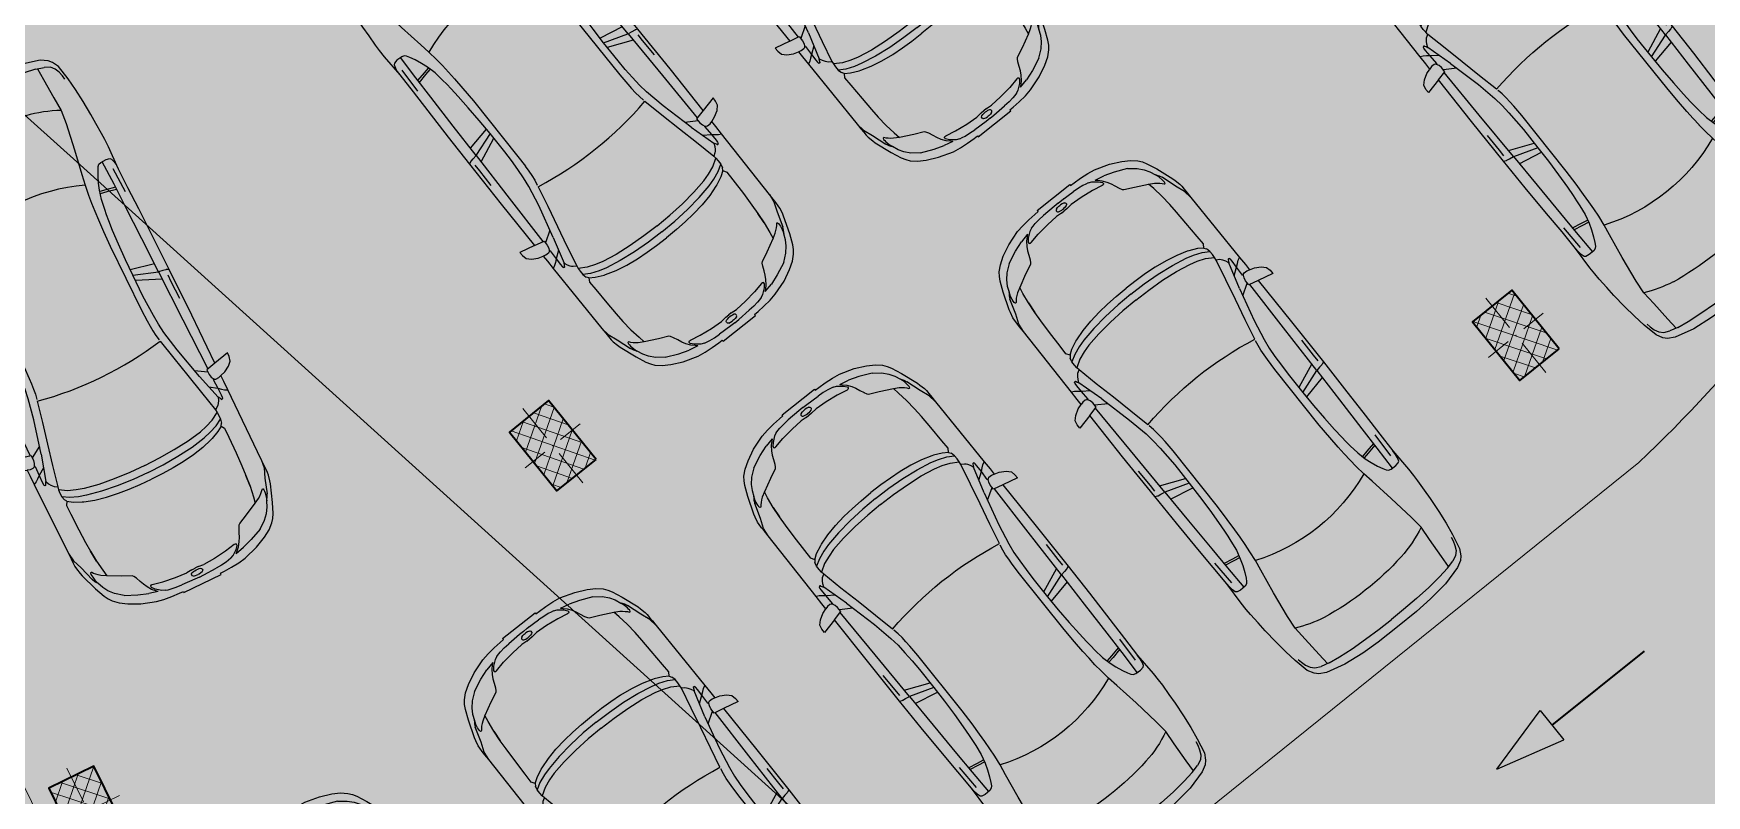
# Model space of a CAD drawing. Header units: metres. Extents: x 7511783 to 7512372, y 4692307 to 4692611.
# Drawn here: x 7511922.9 to 7511936.2, y 4692355.22 to 4692361.28 of the extents above; entities that cross this region are included whole.
import ezdxf

# ---------------------------------------------------------------- set-up
doc = ezdxf.new("R2010")
doc.units = ezdxf.units.M
for name, color, linetype, lineweight in [('2D Drafting - General_Pen_No__102', 254, 'Continuous', 0), ('A - Shtyllat', 7, 'Continuous', 0), ('A - Shtyllat_Pen_No__1', 7, 'Continuous', 0), ('A - Shtyllat_Pen_No__7', 7, 'Continuous', 0), ('A -Polyline', 7, 'Continuous', 0), ('A -Polyline_Pen_No__178', 43, 'Continuous', 0), ('A -Polyline_Pen_No__48', 14, 'Continuous', 0), ('A -Polyline_Pen_No__8', 14, 'Continuous', 0), ('bodrum 1 garazhat projekt', 7, 'Continuous', 0), ('garazhat-netw-amiri - b1', 20, 'Continuous', 0), ('Interior - Furniture _Pen_No__42', 8, 'Continuous', 0), ('Parc-Kojshi', 251, 'Continuous', 0), ('vijat rregullim', 1, 'Continuous', 0)]:
    doc.layers.add(name, color=color, linetype=linetype, lineweight=lineweight)
pattern_1 = [(44.99999999999998, (0, 0), (-68.94290863686237, 68.94290863686243), []), (135.0000000000001, (0, 0), (68.94290863686219, 68.94290863686261), [])]

# ---------------------------------------------------------------- blocks, each defined once
blk = doc.blocks.new('Column_118', base_point=(38300, -41741.28540806283))
at = {"layer": 'A - Shtyllat', "linetype": 'Continuous', "lineweight": 0}
h = blk.add_hatch(dxfattribs=at)
h.set_pattern_fill('CONCRETE_BLOCK', color=18, style=0, pattern_type=2)
h.set_pattern_definition(pattern_1)
h.paths.add_polyline_path([(38499.9958454213, -42041.28817774041), (38500.00415454033, -41441.28817779795), (38100.00415457868, -41441.28263838526), (38099.99584545965, -42041.28263832772)])
at = {"layer": 'A - Shtyllat_Pen_No__1', "color": 7, "linetype": 'Continuous', "lineweight": 13}
for p, q in [((38300.00110788253, -41661.28540807051), (38300.00526244204, -41361.28540809927)), ((38220.00000000766, -41741.28430018029), (38020.00000002684, -41741.28153047395)), ((38379.99999999233, -41741.28651594537), (38579.99999997314, -41741.28928565171)), ((38299.99889211745, -41821.28540805517), (38299.99473755794, -42121.28540802639))]:
    blk.add_line(p, q, dxfattribs=at)
blk.add_point((38300, -41741.28540806283), dxfattribs=at)
at = {"layer": 'A - Shtyllat_Pen_No__7', "color": 7, "linetype": 'Continuous', "lineweight": 35, "flags": 128}
blk.add_lwpolyline([(38499.9958454213, -42041.28817774041), (38500.00415454033, -41441.28817779795), (38100.00415457868, -41441.28263838526), (38099.99584545965, -42041.28263832772)], close=True, dxfattribs=at)
blk = doc.blocks.new('Column_128', base_point=(50160.56155493762, -43326.70786527944))
at = {"layer": 'A - Shtyllat', "linetype": 'Continuous', "lineweight": 0}
h = blk.add_hatch(dxfattribs=at)
h.set_pattern_fill('CONCRETE_BLOCK', color=18, style=0, pattern_type=2)
h.set_pattern_definition(pattern_1)
h.paths.add_polyline_path([(50422.14041776447, -43574.85398860641), (50289.01225999836, -42989.80963677504), (49898.98269211077, -43078.56174195245), (50032.11084987689, -43663.60609378383)])
at = {"layer": 'A - Shtyllat_Pen_No__1', "color": 7, "linetype": 'Continuous', "lineweight": 13}
for p, q in [((50142.81113390214, -43248.70195170191), (50076.24705501908, -42956.17977578623)), ((50082.5556413601, -43344.45828631491), (49887.5408574163, -43388.83433890363)), ((50238.56746851515, -43308.95744424395), (50433.58225245893, -43264.58139165525)), ((50178.31197597311, -43404.71377885696), (50244.87605485616, -43697.23595477264))]:
    blk.add_line(p, q, dxfattribs=at)
blk.add_point((50160.56155493762, -43326.70786527944), dxfattribs=at)
at = {"layer": 'A - Shtyllat_Pen_No__7', "color": 7, "linetype": 'Continuous', "lineweight": 35, "flags": 128}
blk.add_lwpolyline([(50422.14041776447, -43574.85398860641), (50289.01225999836, -42989.80963677504), (49898.98269211077, -43078.56174195245), (50032.11084987689, -43663.60609378383)], close=True, dxfattribs=at)
blk = doc.blocks.new('Column_135', base_point=(42895.68088827528, -40754.52711394675))
at = {"layer": 'A - Shtyllat', "linetype": 'Continuous', "lineweight": 0}
h = blk.add_hatch(dxfattribs=at)
h.set_pattern_fill('CONCRETE_BLOCK', color=18, style=0, pattern_type=2)
h.set_pattern_definition(pattern_1)
h.paths.add_polyline_path([(43157.25975110213, -41002.67323727372), (43024.13159333601, -40417.62888544234), (42634.10202544842, -40506.38099061976), (42767.23018321455, -41091.42534245114)])
at = {"layer": 'A - Shtyllat_Pen_No__1', "color": 7, "linetype": 'Continuous', "lineweight": 13}
for p, q in [((42877.93046723979, -40676.52120036922), (42811.36638835673, -40383.99902445354)), ((42973.6868018528, -40736.77669291126), (43168.70158579659, -40692.40064032254)), ((42817.67497469775, -40772.27753498222), (42622.66019075396, -40816.65358757093)), ((42913.43130931076, -40832.53302752426), (42979.99538819381, -41125.05520343995))]:
    blk.add_line(p, q, dxfattribs=at)
blk.add_point((42895.68088827528, -40754.52711394675), dxfattribs=at)
at = {"layer": 'A - Shtyllat_Pen_No__7', "color": 7, "linetype": 'Continuous', "lineweight": 35, "flags": 128}
blk.add_lwpolyline([(43157.25975110213, -41002.67323727372), (43024.13159333601, -40417.62888544234), (42634.10202544842, -40506.38099061976), (42767.23018321455, -41091.42534245114)], close=True, dxfattribs=at)
blk = doc.blocks.new('Car 05 22')
at = {"layer": 'Interior - Furniture _Pen_No__42', "color": 8, "linetype": 'Continuous', "lineweight": 25}
for p, q in [((1961.117547741, 983.221158223), (1928.938242309, 983.221158223)), ((1928.938242309, 983.221158223), (1957.843908175, 858.0544967500001)), ((1996.903176747, 974.9060932165999), (1961.117547741, 983.221158223)), ((2026.89661068, 945.007687052), (1996.903176747, 974.9060932165999)), ((2054.5732194, 897.577022836), (2026.89661068, 945.007687052)), ((-585.227090103, 801.027979058), (-706.3378894982, 775.7872218095)), ((-483.1389679684001, 817.2581826864), (-585.227090103, 801.027979058)), ((-372.3345973750002, 830.229933465), (-483.1389679684001, 817.2581826864)), ((-251.752794228, 841.043733947), (-372.3345973750002, 830.229933465)), ((-168.2198443133, 844.6061713611999), (-251.752794228, 841.043733947)), ((-78.35772569479998, 850.6357850930001), (-168.2198443133, 844.6061713611999)), ((-24.036324899, 852.2918850640001), (-78.35772569479998, 850.6357850930001)), ((40.3182760438, 852.3336850629998), (-24.036324899, 852.2918850640001)), ((230.8030912739, 845.5192631063), (40.3182760438, 852.3336850629998)), ((124.560977278, 791.3967861309999), (129.0398444, 820.4687779309999)), ((129.0398444, 820.4687779309999), (138.886242882, 832.3883788069998)), ((138.886242882, 832.3883788069998), (165.168377873, 840.275885275)), ((165.168377873, 840.275885275), (194.733578306, 844.324685204)), ((194.733578306, 844.324685204), (230.803091274, 845.519263106)), ((210.873013229, 809.2317387879999), (418.0703055720001, 816.1926024380003)), ((400.0158099590001, 847.596806379), (230.8030912739, 845.5192631063)), ((590.7241636140001, 851.6786068920001), (400.0158099590001, 847.596806379)), ((856.5325990199999, 856.169707455), (590.7241636140001, 851.6786068920001)), ((1129.8609284, 858.5331077519999), (856.5325990199999, 856.169707455)), ((1115.14443198, 808.948201529), (1108.59023357, 773.98329714)), ((1119.51383092, 833.2672045809999), (1115.14443198, 808.948201529)), ((1120.16623076, 836.3248049650001), (1119.51383092, 833.2672045809999)), ((1120.69723063, 838.160005195), (1120.16623076, 836.3248049650001)), ((1129.8609284, 858.5331077519999), (1120.69723063, 838.160005195)), ((1536.1071561, 860.3802508980001), (1129.8609284, 858.5331077519999)), ((1162.63563846, 830.4777734580001), (1220.13025657, 829.0713745190002)), ((1220.13025657, 829.0713745190002), (1369.65750367, 831.489072695)), ((1957.843908175, 858.0544967500001), (1536.1071561, 860.3802508980001)), ((1957.84390817, 858.0544967500001), (1977.22141076, 777.427813481)), ((2067.91700908, 857.6794056350001), (2054.5732194, 897.577022836)), ((2063.35562216, 792.2740022800001), (2070.42572439, 799.8521965630001)), ((2119.91703998, 857.4374531180001), (2067.91700908, 857.6794056350001)), ((2075.28112592, 835.6608695470001), (2067.91700908, 857.6794056350001)), ((2070.42572439, 799.8521965630001), (2075.2191259, 809.3983893609999)), ((2075.2191259, 809.3983893609999), (2075.28112592, 835.6608695470001)), ((2193.165590015, 856.4504063259001), (2119.91703998, 857.4374531180001)), ((2148.02030692, 790.4828861469999), (2166.81146925, 813.814537484)), ((2166.81146925, 813.814537484), (2182.27381684, 834.081841238)), ((2182.27381684, 834.081841238), (2193.16559002, 856.4504063260001)), ((2808.01466132, 852.5547640039999), (2193.165590015, 856.4504063259001)), ((2855.711363900001, 852.6327640009998), (2808.01466132, 852.5547640039999)), ((2808.01466132, 852.5547640039999), (2876.86636504, 843.317264394)), ((2891.44016583, 852.5287640049999), (2855.711363900001, 852.6327640009998)), ((2876.86636504, 843.317264394), (2954.16376923, 813.731165643)), ((2922.51356751, 852.034364026), (2891.44016583, 852.5287640049999)), ((2904.11849592, 832.8863289209997), (2905.06820589, 832.8379901159999)), ((2945.17226874, 849.4061641369999), (2922.51356751, 852.034364026)), ((2989.61447115, 839.6482645490003), (2945.17226874, 849.4061641369999)), ((2954.16376923, 813.731165643), (3075.78877375, 774.6896785450001)), ((3013.55027244, 833.064864827), (2989.61447115, 839.6482645490003)), ((3154.26138006, 782.5577669589998), (3013.55027244, 833.064864827)), ((-815.0478655078, 667.7598955197002), (-855.0523550635, 511.0116477078998)), ((-784.8200333720001, 721.8124613509999), (-815.0478655078, 667.7598955197002)), ((-757.6903274910002, 747.022066986), (-784.8200333720001, 721.8124613509999)), ((-768.2719792499998, 602.2788720830002), (-750.577082573, 669.7773949330001)), ((-706.3378894982, 775.7872218095), (-757.6903274910002, 747.022066986)), ((-729.425104913, 716.3992494200002), (-750.577082573, 669.7773949330001)), ((-701.0941271610001, 743.2591195180001), (-729.425104913, 716.3992494200002)), ((-664.8727541800001, 760.961322365), (-701.0941271610001, 743.2591195180001)), ((-626.571782751, 772.4860242179999), (-664.8727541800001, 760.961322365)), ((-594.8871138119998, 778.4895580349998), (-626.571782751, 772.4860242179999)), ((125.693926866, 743.8968737240001), (124.560977278, 791.3967861309999)), ((327.3887276080001, 761.920895626), (125.394377448, 756.455747737)), ((132.429139117, 722.8048827370001), (125.693926866, 743.8968737240001)), ((146.670770152, 710.6062742990001), (132.429139117, 722.8048827370001)), ((171.252864179, 696.6287725440001), (146.670770152, 710.6062742990001)), ((212.566754139, 676.5412700230002), (171.252864179, 696.6287725440001)), ((266.3151410770001, 654.566867265), (212.566754139, 676.5412700230002)), ((521.9507803269998, 764.6728959719999), (327.3887276080001, 761.920895626)), ((339.1227247570001, 683.1192857359999), (329.5580559370001, 633.8673348859999)), ((355.2943663540001, 762.315609428), (339.1227247570001, 683.1192857359999)), ((357.2289958010001, 683.375391506), (346.76505809, 629.492778784)), ((373.4006373970002, 762.5717151969999), (357.2289958010001, 683.375391506)), ((813.627009446, 769.327996556), (521.9507803269998, 764.6728959719999)), ((1108.59023357, 773.98329714), (813.627009446, 769.327996556)), ((1036.25651944, 772.8416796290002), (996.5002997029998, 578.7916468290002)), ((1041.96657906, 578.0240872360001), (1107.56627095, 773.967136299)), ((1173.32542975, 774.895061201), (1090.33970038, 577.89253068)), ((1108.59023357, 773.98329714), (1537.61805657, 780.025947399)), ((1537.61805657, 780.025611521), (1974.99295641, 786.0764425990001)), ((2000.39650233, 701.591770694), (1730.35620914, 633.8338533080002)), ((1939.15395607, 686.22492547), (1995.917261, 777.427813481)), ((1977.22141076, 777.427813481), (2019.59119012, 777.427813481)), ((2000.39650233, 701.591770694), (2213.53100788, 762.9814866290001)), ((2019.59119012, 777.427813481), (2044.48611622, 783.069509224)), ((2044.48611622, 783.069509224), (2063.35562216, 792.2740022800001)), ((2068.68333559, 787.696981005), (2065.39356605, 794.4584027669999)), ((2068.68333559, 787.696981005), (2148.02030692, 790.4828861469999)), ((2106.51930118, 732.1586113790001), (2148.02030692, 790.4828861469999)), ((2122.045506540001, 659.9572884350001), (2293.79610906, 697.6509877739999)), ((2148.02030692, 790.4828861469999), (2205.61920777, 792.204186117)), ((2205.61920777, 792.204186117), (2227.21980808, 791.0038861380001)), ((2226.59190807, 769.8777067159999), (2213.53100788, 762.9814866290001)), ((2213.53100788, 762.9814866290001), (2238.34670825, 752.240186817)), ((2234.36910819, 773.9630864369999), (2226.59190807, 769.8828865080001)), ((2227.21980808, 791.0038861380001), (2232.61990816, 790.029986155)), ((2232.61990816, 790.029986155), (2237.93539134, 787.2871225249999)), ((2238.46067648, 776.864360243), (2234.36910819, 773.9630864369999)), ((2240.81890828, 784.03918626), (2237.93539134, 787.2871225249999)), ((2238.34670825, 752.240186817), (2258.53170854, 739.717487037)), ((2238.46067648, 776.864360243), (2240.85090828, 780.5209863219999)), ((2240.85090828, 780.5209863219999), (2240.81890828, 784.03918626)), ((2258.53170854, 739.717487037), (2269.0398087, 731.086787188)), ((2269.0398087, 731.086787188), (2278.83550884, 721.965087348)), ((2278.83550884, 721.965087348), (2293.79610906, 697.6509877739999)), ((2293.79610906, 697.6509877739999), (2317.1870094, 700.7385877199999)), ((2293.79610906, 697.6386630720001), (2293.79610906, 697.6509877739999)), ((2317.1870094, 700.7385877199999), (2345.74280982, 702.7498876850001)), ((2355.134199750001, 639.912801441), (2317.1870094, 700.7385877199999)), ((2345.74280982, 702.7498876850001), (2378.929310310001, 702.0184876970001)), ((2410.10490185, 649.1086815510001), (2378.929310310001, 702.0184876970001)), ((2378.929310310001, 702.0184876970001), (2410.57231077, 694.2028878339999)), ((2410.57231077, 694.2028878339999), (2410.58631694, 694.1782473540001)), ((2428.73881104, 681.7061880529999), (2410.57231077, 694.2028878339999)), ((2428.73881104, 681.7061880529999), (2457.25830016, 700.035535323)), ((2428.77597173, 681.700745325), (2428.73881104, 681.7061880529999)), ((2428.77597173, 681.700745325), (2456.66545813, 639.8418234830003)), ((2457.25830016, 700.035535323), (2535.4819126, 697.9905877680001)), ((2535.422612600001, 697.9916562040003), (2673.21491462, 695.5089878119999)), ((2535.46586986, 697.9894090810001), (2535.4819126, 697.988971943)), ((2673.21491462, 695.5089878119999), (2787.200816290001, 691.4809878819998)), ((2787.200816290001, 691.4809878819998), (2868.415817480001, 687.223087957)), ((2868.395882330001, 687.22488671), (2959.72331881, 678.984388101)), ((2959.72331881, 678.984388101), (2868.415817480001, 687.1969879569999)), ((2959.72331881, 678.984388101), (3047.2313201, 666.2002883250001)), ((3022.47491973, 758.305686711), (3023.66221975, 762.4851866380001)), ((3024.49924208, 753.7186598590001), (3022.47491973, 758.305686711)), ((3023.66221975, 762.4851866380001), (3034.64521991, 765.0503865930001)), ((3037.91041996, 743.452886971), (3024.49924208, 753.7186598590001)), ((3034.64521991, 765.0503865930001), (3046.93432009, 763.817386614)), ((3050.61522015, 730.6688871950001), (3037.91041996, 743.452886971)), ((3046.93432009, 763.817386614), (3060.9451203, 762.9292866300001)), ((3047.20992906, 666.2041971140001), (3100.00912087, 656.556188494)), ((3064.50712035, 714.6457874760001), (3050.61522015, 730.6688871950001)), ((3060.9451203, 762.9292866300001), (3089.85712072, 757.3861867269998)), ((3076.97452053, 697.807687771), (3064.50712035, 714.6457874760001)), ((3100.48402088, 763.1120866269999), (3075.78877375, 774.6896785450001)), ((3100.00912087, 656.556188494), (3076.97452053, 697.807687771)), ((3089.85712072, 757.3861867269998), (3108.43932099, 751.4304868319999)), ((3114.13862108, 753.3111867989999), (3100.48402088, 763.1120866269999)), ((3108.43932099, 751.4304868319999), (3122.8656212, 746.4359869189999)), ((3122.8656212, 746.4359869189999), (3114.13862108, 753.3111867989999)), ((3170.0706946, 726.5554905960001), (3122.8656212, 746.4359869189999)), ((3235.883818752, 747.6101556219), (3154.26138006, 782.5577669589998)), ((3211.69204952, 701.0151137130001), (3170.0706946, 726.5554905960001)), ((3254.25934432, 663.1775183300001), (3211.69204952, 701.0151137130001)), ((3269.07948628, 728.3294692490001), (3235.883818752, 747.6101556219)), ((3298.56678787, 705.6390702070001), (3269.07948628, 728.3294692490001)), ((3337.33388997, 663.3806719909999), (3298.56678787, 705.6390702070001)), ((-768.2719792499998, 602.2788720830002), (-782.764796709, 510.0106247469999)), ((-764.3441764490001, 617.261773195), (-665.728145997, 623.9546285630003)), ((-665.728145997, 623.9546285630003), (-500.877431885, 634.180288886)), ((-500.877431885, 634.180288886), (-383.0238853850001, 641.9613403830001)), ((-383.0238853850001, 641.9613403830001), (-274.220886173, 631.318400078)), ((-274.220886173, 631.318400078), (-56.404854203, 600.536895199)), ((-56.404854203, 600.536895199), (145.941775497, 566.5900898169999)), ((145.941775497, 566.5900898169999), (233.261172115, 552.312592089)), ((233.261172115, 552.312592089), (315.3092800730001, 541.359190513)), ((319.4903281550001, 636.426864989), (266.3151410770001, 654.566867265)), ((315.2936019620001, 541.3606176840001), (384.2945810830001, 535.0794906230001)), ((392.7088835140001, 617.8124267930001), (319.4903281550001, 636.426864989)), ((384.2815104790001, 535.080362318), (454.174320738, 530.4191213629999)), ((474.8166917820001, 607.1053878569999), (392.7088835140001, 617.8124267930001)), ((521.3449804749999, 601.6186871690002), (474.8166917820001, 607.1053878569999)), ((569.9935686519999, 596.8381865689998), (521.3449804749999, 601.6186871690002)), ((652.59274858, 590.9845858339997), (569.9935686519999, 596.8381865689998)), ((772.8388193580001, 584.9903850819998), (652.59274858, 590.9845858339997)), ((907.2666866909999, 580.298084493), (772.8388193580001, 584.9903850819998)), ((1041.96657906, 578.0240872360001), (907.2666866909999, 580.298084493)), ((1227.79815085, 577.5186957939999), (1041.96657906, 578.0240872360001)), ((1316.09897866, 580.475793563), (1227.79815085, 577.5186957939999)), ((1403.02450604, 584.4121905939998), (1316.09897866, 580.475793563)), ((1483.8761315, 590.1361862749999), (1403.02450604, 584.4121905939998)), ((1562.00595611, 600.596478384), (1483.8761315, 590.1361862749999)), ((1510.85529759, 527.5929907539999), (1554.25309822, 533.0576906580001)), ((1554.25309822, 533.0576906580001), (1596.82961355, 540.969674969)), ((1730.35620914, 633.8338533080002), (1562.00595611, 600.596478384)), ((1597.28918852, 541.1774857889999), (1596.65116701, 540.8889849259999)), ((1610.72419049, 544.0665862469999), (1779.61280153, 581.7538898049997)), ((1779.61280153, 581.7538898049997), (1952.84760406, 621.338789111)), ((1952.84760406, 621.338789111), (2122.045506540001, 659.9572884350001)), ((2379.77420337, 575.387091212), (2355.13301598, 639.9159014410001)), ((2397.334105950001, 514.2584815219999), (2379.77250853, 575.3929912130001)), ((2436.02871163, 583.2244924540001), (2410.10490185, 649.1086815510001)), ((2453.63941421, 521.616582688), (2436.02871163, 583.2244924540001)), ((2456.66545813, 639.8418234830003), (2487.236391870001, 574.2621729599999)), ((2487.236391870001, 574.2621729599999), (2491.79934275, 562.0052962960001)), ((2491.79994982, 562.0052962960001), (2517.90263133, 477.034766618)), ((3152.92075342, 553.873393456), (3100.00912087, 656.556188494)), ((3189.62073735, 475.569766106), (3152.92075342, 553.873393456)), ((3301.867263790001, 602.80900872), (3254.25934432, 663.1775183300001)), ((3301.867263790001, 602.80900872), (3346.015513130001, 501.4217980699999)), ((3374.49419199, 603.583974516), (3337.33388997, 663.3806719909999)), ((3418.40079436, 512.7439783509999), (3374.49419199, 603.583974516)), ((-855.0523550635, 511.0116477078998), (-874.6778528530002, 344.9579771100001)), ((-782.7621654889999, 510.027376359), (-794.5333543099999, 390.6265818930001)), ((454.170282107, 530.4193907049998), (526.242583163, 526.2868907769997)), ((526.2331313149998, 526.2873073839999), (627.7018846490002, 521.814890855)), ((627.698546207, 521.8149872519999), (756.75876515, 518.0884218199999)), ((756.75876515, 518.0884218199999), (1322.62824821, 518.052230308)), ((1322.62824821, 518.052230308), (1420.49779626, 521.652890858)), ((1420.49066257, 521.652523245), (1466.64156934, 524.030772681)), ((1466.62639694, 524.0299908169999), (1510.87647584, 527.594696836)), ((2419.31580918, 395.7362626700001), (2397.33316008, 514.2635815229997)), ((2477.61661773, 401.0764635800001), (2453.63941421, 521.616582688)), ((2493.88922012, 269.050242651), (2477.61661773, 401.0764635800001)), ((2517.90263133, 477.034766618), (2537.54372273, 384.0810341510001)), ((3199.39883308, 466.7584630290001), (3189.62073735, 475.569766106)), ((3220.69886845, 454.388540188), (3199.39883308, 466.7584630290001)), ((3256.10680826, 439.2417534179999), (3220.67662376, 454.4014587129999)), ((3288.390194130001, 425.101248479), (3256.10680826, 439.2417534179999)), ((3319.36158057, 408.41284265), (3288.390194130001, 425.101248479)), ((3353.46269085, 384.2512837760001), (3319.36158057, 408.41284265)), ((3346.015513130001, 501.4217980699999), (3374.297465860001, 419.557472908)), ((3391.09039087, 344.247647689), (3374.297465860001, 419.557472908)), ((3457.47689648, 393.0984834030001), (3418.40079436, 512.7439783509999)), ((-874.6778528530002, 344.9579771100001), (-882.944054645, 194.680643518)), ((-794.5333543099999, 390.6265818930001), (-802.4328468090001, 258.715288008)), ((2433.73206705, 266.091642182), (2419.31580918, 395.7362626700001)), ((2441.61713002, 131.955220918), (2433.73181129, 266.093942182)), ((2503.10292147, 133.173421111), (2493.88922012, 269.050242651)), ((2537.54372273, 384.0810341510001), (2551.45611664, 285.6281997640001)), ((2551.45611664, 285.6281997640001), (2559.71041303, 193.693567653)), ((3321.23357975, 370.497229407), (3320.99727986, 362.132926485)), ((3320.99727986, 362.132926485), (3338.31527228, 276.8564967000001)), ((3324.654278260001, 377.297531782), (3321.23357975, 370.497229407)), ((3328.30797666, 379.591332583), (3324.654278260001, 377.297531782)), ((3338.468372210001, 379.4523325350001), (3328.30797666, 379.591332583)), ((3338.31527228, 276.8564967000001), (3351.882966340001, 172.661960307)), ((3363.640761200001, 357.811724976), (3338.468372210001, 379.4523325350001)), ((3377.182392130001, 359.9734848010001), (3353.46269085, 384.2512837760001)), ((3396.66521323, 315.8049103040001), (3363.640761200001, 357.811724976)), ((3391.09039087, 344.247647689), (3377.182392130001, 359.9734848010001)), ((3408.0703938, 289.3779877820001), (3396.66521323, 315.8049103040001)), ((3408.0703938, 289.3779877820001), (3413.77629411, 267.259988716)), ((3413.77548775, 267.2641933500001), (3418.45445829, 242.866384828)), ((3468.34279707, 330.9338860280001), (3457.47689648, 393.0984834030001)), ((3474.4914974, 263.721088865), (3468.34279707, 330.9338860280001)), ((-882.944054645, 194.680643518), (-885.3767076889999, 0)), ((-802.4328468090001, 258.715288008), (-806.8131426489999, 124.936494209)), ((2506.01959488, -3.86e-13), (2503.10292147, 133.173421111)), ((2559.71041303, 193.693567653), (2564.38081099, 101.185635342)), ((3351.882966340001, 172.661960307), (3358.343763510001, 75.87012649980001)), ((3418.452194370001, 242.878189745), (3424.044894670001, 200.723791525)), ((3424.044894670001, 200.723791525), (3427.72848251, 152.023715234)), ((3432.36383112, 39.98011396419999), (3427.72848251, 152.023715234)), ((3478.33319761, 199.917191559), (3474.4914974, 263.721088865)), ((3479.35651311, 164.9481933352), (3478.33319761, 199.917191559)), ((3489.519598210001, 164.9481933352), (3479.35651311, 164.9481933352)), ((3489.519598210001, -164.9481933352), (3489.519598210001, 164.9481933352)), ((-885.3767076889999, 0), (-882.944054645, -194.680643518)), ((-806.8131426489999, 124.936494209), (-808.0470753050001, 0)), ((-806.8131426489999, -124.936494209), (-808.0470753050001, 1.477e-13)), ((2444.0197128, -0.0273000043277), (2441.61701245, 131.957220918)), ((2444.0197128, 0.0273000043271), (2441.61701245, -131.957220918)), ((2564.38081099, 101.185635342), (2566.01761027, -0.00610000213065)), ((2564.38081099, -101.185635342), (2566.01761027, 0.00610000212997)), ((3353.95786543, 27.8932505984), (3358.343763510001, 75.87012649980001)), ((3353.95786543, 27.8932505984), (3353.95786543, -0.7649002671629999)), ((3353.95786543, -27.8932505984), (3353.95786543, 0.7649002671619999)), ((3370.89075802, 11.74110410089999), (3370.32315827, -0.7649002671629999)), ((3370.89075802, -11.74110410089999), (3370.32315827, 0.7649002671619999)), ((3372.49235732, 23.6550082622), (3370.89075802, 11.74110410089999)), ((3376.267285060001, 38.99395092400001), (3372.49235732, 23.6550082622)), ((3381.98685317, 46.5714162664), (3376.267285060001, 38.99395092400001)), ((3386.21005132, 48.3522168884), (3381.98685317, 46.5714162664)), ((3386.21005132, 48.3522168884), (3394.28954778, 48.3522168884)), ((3398.51284593, 46.5714162664), (3394.28954778, 48.3522168884)), ((3404.23226311, 38.99375151340001), (3398.51284593, 46.5714162664)), ((3404.23226311, 38.99375151340001), (3408.00714178, 23.6550082622)), ((3408.00714178, 23.6550082622), (3409.766541010001, 8.055102813469999)), ((3409.766541010001, 8.055102813469999), (3409.766541010001, -4.961e-13)), ((3431.76949509, 57.3729975776), (3431.76949509, 56.7710829698)), ((3432.04453126, -0.0109000038072), (3432.36383112, 39.98011396419999)), ((3432.04453126, 0.0109000038063), (3432.36383112, -39.98011396419999)), ((-802.4328468090001, -258.715288008), (-806.8131426489999, -124.936494209)), ((2441.61713002, -131.955220918), (2433.73181129, -266.093942182)), ((2506.01959488, -2.78e-13), (2503.10292147, -133.173421111)), ((2559.71041303, -193.693567653), (2564.38081099, -101.185635342)), ((3351.882966340001, -172.661960307), (3358.343763510001, -75.87012649980001)), ((3353.95786543, -27.8932505984), (3358.343763510001, -75.87012649980001)), ((3372.49235732, -23.6550082622), (3370.89075802, -11.74110410089999)), ((3376.267285060001, -38.99395092400001), (3372.49235732, -23.6550082622)), ((3381.98685317, -46.5714162664), (3376.267285060001, -38.99395092400001)), ((3386.21005132, -48.3522168884), (3381.98685317, -46.5714162664)), ((3386.21005132, -48.3522168884), (3394.28954778, -48.3522168884)), ((3398.51284593, -46.5714162664), (3394.28954778, -48.3522168884)), ((3404.23226311, -38.99375151340001), (3398.51284593, -46.5714162664)), ((3404.23226311, -38.99375151340001), (3408.00714178, -23.6550082622)), ((3408.00714178, -23.6550082622), (3409.766541010001, -8.055102813469999)), ((3409.766541010001, -8.055102813469999), (3409.766541010001, -3.892e-13)), ((3432.36383112, -39.98011396419999), (3427.72848251, -152.023715234)), ((3431.76949509, -57.3729975776), (3431.76949509, -56.7710829698)), ((-882.944054645, -194.680643518), (-874.6778528530002, -344.9579771100001)), ((-794.5333543099999, -390.6265818930001), (-802.4328468090001, -258.715288008)), ((2503.10292147, -133.173421111), (2493.88922012, -269.050242651)), ((2551.45611664, -285.6281997640001), (2559.71041303, -193.693567653)), ((3338.31527228, -276.8564967000001), (3351.882966340001, -172.661960307)), ((3413.77548775, -267.2641933500001), (3418.45445829, -242.866384828)), ((3418.452194370001, -242.878189745), (3424.044894670001, -200.723791525)), ((3424.044894670001, -200.723791525), (3427.72848251, -152.023715234)), ((3468.34279707, -330.9338860280001), (3474.4914974, -263.721088865)), ((3474.4914974, -263.721088865), (3478.33319761, -199.917191559)), ((3478.33319761, -199.917191559), (3479.35651311, -164.9481933352)), ((3479.35651311, -164.9481933352), (3489.519598210001, -164.9481933352)), ((-874.6778528530002, -344.9579771100001), (-855.0523550635, -511.0116477078998)), ((-782.7621654889999, -510.027376359), (-794.5333543099999, -390.6265818930001)), ((2419.31580918, -395.7362626700001), (2397.33316008, -514.2635815229997)), ((2433.73206705, -266.091642182), (2419.31580918, -395.7362626700001)), ((2493.88922012, -269.050242651), (2477.61661773, -401.0764635800001)), ((2517.90263133, -477.034766618), (2537.54372273, -384.0810341510001)), ((2537.54372273, -384.0810341510001), (2551.45611664, -285.6281997640001)), ((3353.46269085, -384.2512837760001), (3319.36158057, -408.41284265)), ((3320.99727986, -362.132926485), (3338.31527228, -276.8564967000001)), ((3321.23357975, -370.497229407), (3320.99727986, -362.132926485)), ((3324.654278260001, -377.297531782), (3321.23357975, -370.497229407)), ((3328.30797666, -379.591332583), (3324.654278260001, -377.297531782)), ((3338.468372210001, -379.4523325350001), (3328.30797666, -379.591332583)), ((3363.640761200001, -357.811724976), (3338.468372210001, -379.4523325350001)), ((3377.182392130001, -359.9734848010001), (3353.46269085, -384.2512837760001)), ((3396.66521323, -315.8049103040001), (3363.640761200001, -357.811724976)), ((3391.09039087, -344.247647689), (3374.297465860001, -419.557472908)), ((3391.09039087, -344.247647689), (3377.182392130001, -359.9734848010001)), ((3408.0703938, -289.3779877820001), (3396.66521323, -315.8049103040001)), ((3408.0703938, -289.3779877820001), (3413.77629411, -267.259988716)), ((3418.40079436, -512.7439783509999), (3457.47689648, -393.0984834030001)), ((3457.47689648, -393.0984834030001), (3468.34279707, -330.9338860280001)), ((-855.0523550635, -511.0116477078998), (-815.0478655078, -667.7598955197002)), ((-768.2719792499998, -602.2788720830002), (-782.764796709, -510.0106247469999)), ((384.2815104790001, -535.080362318), (454.174320738, -530.4191213629999)), ((454.170282107, -530.4193907049998), (526.242583163, -526.2868907769997)), ((526.2331313149998, -526.2873073839999), (627.7018846490002, -521.814890855)), ((627.698546207, -521.8149872519999), (756.75876515, -518.0884218199999)), ((756.75876515, -518.0884218199999), (1322.62824821, -518.052230308)), ((1322.62824821, -518.052230308), (1420.49779626, -521.652890858)), ((1420.49066257, -521.652523245), (1466.64156934, -524.030772681)), ((1466.62639694, -524.0299908169999), (1510.87647584, -527.594696836)), ((1510.85529759, -527.5929907539999), (1554.25309822, -533.0576906580001)), ((2397.334105950001, -514.2584815219999), (2379.77250853, -575.3929912130001)), ((2453.63941421, -521.616582688), (2436.02871163, -583.2244924540001)), ((2477.61661773, -401.0764635800001), (2453.63941421, -521.616582688)), ((2491.79994982, -562.0052962960001), (2517.90263133, -477.034766618)), ((3189.62073735, -475.569766106), (3152.92075342, -553.873393456)), ((3199.39883308, -466.7584630290001), (3189.62073735, -475.569766106)), ((3220.69886845, -454.388540188), (3199.39883308, -466.7584630290001)), ((3256.10680826, -439.2417534179999), (3220.67662376, -454.4014587129999)), ((3288.390194130001, -425.101248479), (3256.10680826, -439.2417534179999)), ((3319.36158057, -408.41284265), (3288.390194130001, -425.101248479)), ((3301.867263790001, -602.80900872), (3346.015513130001, -501.4217980699999)), ((3346.015513130001, -501.4217980699999), (3374.297465860001, -419.557472908)), ((3374.49419199, -603.583974516), (3418.40079436, -512.7439783509999)), ((-768.2719792499998, -602.2788720830002), (-750.577082573, -669.7773949330001)), ((-764.3441764490001, -617.261773195), (-665.728145997, -623.9546285630003)), ((-665.728145997, -623.9546285630003), (-500.877431885, -634.180288886)), ((-500.877431885, -634.180288886), (-383.0238853850001, -641.9613403830001)), ((-383.0238853850001, -641.9613403830001), (-274.220886173, -631.318400078)), ((-274.220886173, -631.318400078), (-56.404854203, -600.536895199)), ((-56.404854203, -600.536895199), (145.941775497, -566.5900898169999)), ((145.941775497, -566.5900898169999), (233.261172115, -552.312592089)), ((266.3151410770001, -654.566867265), (212.566754139, -676.5412700230002)), ((233.261172115, -552.312592089), (315.3092800730001, -541.359190513)), ((319.4903281550001, -636.426864989), (266.3151410770001, -654.566867265)), ((315.2936019620001, -541.3606176840001), (384.2945810830001, -535.0794906230001)), ((392.7088835140001, -617.8124267930001), (319.4903281550001, -636.426864989)), ((339.1227247570001, -683.1192857359999), (329.5580559370001, -633.8673348859999)), ((357.2289958010001, -683.375391506), (346.76505809, -629.492778784)), ((474.8166917820001, -607.1053878569999), (392.7088835140001, -617.8124267930001)), ((521.3449804749999, -601.6186871690002), (474.8166917820001, -607.1053878569999)), ((569.9935686519999, -596.8381865689998), (521.3449804749999, -601.6186871690002)), ((652.59274858, -590.9845858339997), (569.9935686519999, -596.8381865689998)), ((772.8388193580001, -584.9903850819998), (652.59274858, -590.9845858339997)), ((907.2666866909999, -580.298084493), (772.8388193580001, -584.9903850819998)), ((1041.96657906, -578.0240872360001), (907.2666866909999, -580.298084493)), ((1036.25651944, -772.8416796290002), (996.5002997029998, -578.7916468290002)), ((1227.79815085, -577.5186957939999), (1041.96657906, -578.0240872360001)), ((1041.96657906, -578.0240872360001), (1107.56627095, -773.967136299)), ((1173.32542975, -774.895061201), (1090.33970038, -577.89253068)), ((1316.09897866, -580.475793563), (1227.79815085, -577.5186957939999)), ((1403.02450604, -584.4121905939998), (1316.09897866, -580.475793563)), ((1483.8761315, -590.1361862749999), (1403.02450604, -584.4121905939998)), ((1562.00595611, -600.596478384), (1483.8761315, -590.1361862749999)), ((1554.25309822, -533.0576906580001), (1596.82961355, -540.969674969)), ((1730.35620914, -633.8338533080002), (1562.00595611, -600.596478384)), ((1597.28918852, -541.1774857889999), (1596.65116701, -540.8889849259999)), ((1610.72419049, -544.0665862469999), (1779.61280153, -581.7538898049997)), ((2000.39650233, -701.591770694), (1730.35620914, -633.8338533080002)), ((1779.61280153, -581.7538898049997), (1952.84760406, -621.338789111)), ((1952.84760406, -621.338789111), (2122.045506540001, -659.9572884350001)), ((2122.045506540001, -659.9572884350001), (2293.79610906, -697.6509877739999)), ((2355.134199750001, -639.912801441), (2317.1870094, -700.7385877199999)), ((2379.77420337, -575.387091212), (2355.13301598, -639.9159014410001)), ((2410.10490185, -649.1086815510001), (2378.929310310001, -702.0184876970001)), ((2436.02871163, -583.2244924540001), (2410.10490185, -649.1086815510001)), ((2428.77597173, -681.700745325), (2456.66545813, -639.8418234830003)), ((2456.66545813, -639.8418234830003), (2487.236391870001, -574.2621729599999)), ((2487.236391870001, -574.2621729599999), (2491.79934275, -562.0052962960001)), ((3047.20992906, -666.2041971140001), (3100.00912087, -656.556188494)), ((3100.00912087, -656.556188494), (3076.97452053, -697.807687771)), ((3152.92075342, -553.873393456), (3100.00912087, -656.556188494)), ((3254.25934432, -663.1775183300001), (3211.69204952, -701.0151137130001)), ((3301.867263790001, -602.80900872), (3254.25934432, -663.1775183300001)), ((3298.56678787, -705.6390702070001), (3337.33388997, -663.3806719909999)), ((3337.33388997, -663.3806719909999), (3374.49419199, -603.583974516)), ((-815.0478655078, -667.7598955197002), (-784.8200333720001, -721.8124613509999)), ((-784.8200333720001, -721.8124613509999), (-757.6903274910002, -747.022066986)), ((-757.6903274910002, -747.022066986), (-706.3378894982, -775.7872218095)), ((-729.425104913, -716.3992494200002), (-750.577082573, -669.7773949330001)), ((-701.0941271610001, -743.2591195180001), (-729.425104913, -716.3992494200002)), ((-706.3378894982, -775.7872218095), (-585.227090103, -801.027979058)), ((-664.8727541800001, -760.961322365), (-701.0941271610001, -743.2591195180001)), ((-626.571782751, -772.4860242179999), (-664.8727541800001, -760.961322365)), ((-594.8871138119998, -778.4895580349998), (-626.571782751, -772.4860242179999)), ((125.693926866, -743.8968737240001), (124.560977278, -791.3967861309999)), ((124.560977278, -791.3967861309999), (129.0398444, -820.4687779309999)), ((327.3887276080001, -761.920895626), (125.394377448, -756.455747737)), ((132.429139117, -722.8048827370001), (125.693926866, -743.8968737240001)), ((146.670770152, -710.6062742990001), (132.429139117, -722.8048827370001)), ((171.252864179, -696.6287725440001), (146.670770152, -710.6062742990001)), ((212.566754139, -676.5412700230002), (171.252864179, -696.6287725440001)), ((521.9507803269998, -764.6728959719999), (327.3887276080001, -761.920895626)), ((355.2943663540001, -762.315609428), (339.1227247570001, -683.1192857359999)), ((373.4006373970002, -762.5717151969999), (357.2289958010001, -683.375391506)), ((813.627009446, -769.327996556), (521.9507803269998, -764.6728959719999)), ((1108.59023357, -773.98329714), (813.627009446, -769.327996556)), ((1108.59023357, -773.98329714), (1537.61805657, -780.025947399)), ((1115.14443198, -808.948201529), (1108.59023357, -773.98329714)), ((1537.61805657, -780.025611521), (1974.99295641, -786.0764425990001)), ((1939.15395607, -686.22492547), (1995.917261, -777.427813481)), ((1957.84390817, -858.0544967500001), (1977.22141076, -777.427813481)), ((1977.22141076, -777.427813481), (2019.59119012, -777.427813481)), ((2000.39650233, -701.591770694), (2213.53100788, -762.9814866290001)), ((2019.59119012, -777.427813481), (2044.48611622, -783.069509224)), ((2044.48611622, -783.069509224), (2063.35562216, -792.2740022800001)), ((2063.35562216, -792.2740022800001), (2070.42572439, -799.8521965630001)), ((2068.68333559, -787.696981005), (2065.39356605, -794.4584027669999)), ((2068.68333559, -787.696981005), (2148.02030692, -790.4828861469999)), ((2106.51930118, -732.1586113790001), (2148.02030692, -790.4828861469999)), ((2148.02030692, -790.4828861469999), (2166.81146925, -813.814537484)), ((2148.02030692, -790.4828861469999), (2205.61920777, -792.204186117)), ((2205.61920777, -792.204186117), (2227.21980808, -791.0038861380001)), ((2213.53100788, -762.9814866290001), (2238.34670825, -752.240186817)), ((2226.59190807, -769.8777067159999), (2213.53100788, -762.9814866290001)), ((2234.36910819, -773.9630864369999), (2226.59190807, -769.8828865080001)), ((2227.21980808, -791.0038861380001), (2232.61990816, -790.029986155)), ((2232.61990816, -790.029986155), (2237.93539134, -787.2871225249999)), ((2238.46067648, -776.864360243), (2234.36910819, -773.9630864369999)), ((2240.81890828, -784.03918626), (2237.93539134, -787.2871225249999)), ((2238.34670825, -752.240186817), (2258.53170854, -739.717487037)), ((2238.46067648, -776.864360243), (2240.85090828, -780.5209863219999)), ((2240.85090828, -780.5209863219999), (2240.81890828, -784.03918626)), ((2258.53170854, -739.717487037), (2269.0398087, -731.086787188)), ((2269.0398087, -731.086787188), (2278.83550884, -721.965087348)), ((2278.83550884, -721.965087348), (2293.79610906, -697.6509877739999)), ((2293.79610906, -697.6386630720001), (2293.79610906, -697.6509877739999)), ((2293.79610906, -697.6509877739999), (2317.1870094, -700.7385877199999)), ((2317.1870094, -700.7385877199999), (2345.74280982, -702.7498876850001)), ((2345.74280982, -702.7498876850001), (2378.929310310001, -702.0184876970001)), ((2378.929310310001, -702.0184876970001), (2410.57231077, -694.2028878339999)), ((2428.73881104, -681.7061880529999), (2410.57231077, -694.2028878339999)), ((2410.57231077, -694.2028878339999), (2410.58631694, -694.1782473540001)), ((2428.77597173, -681.700745325), (2428.73881104, -681.7061880529999)), ((2428.73881104, -681.7061880529999), (2457.25830016, -700.035535323)), ((2457.25830016, -700.035535323), (2535.4819126, -697.9905877680001)), ((2535.422612600001, -697.9916562040003), (2673.21491462, -695.5089878119999)), ((2535.46586986, -697.9894090810001), (2535.4819126, -697.988971943)), ((2673.21491462, -695.5089878119999), (2787.200816290001, -691.4809878819998)), ((2787.200816290001, -691.4809878819998), (2868.415817480001, -687.223087957)), ((2868.395882330001, -687.22488671), (2959.72331881, -678.984388101)), ((2959.72331881, -678.984388101), (2868.415817480001, -687.1969879569999)), ((2954.16376923, -813.731165643), (3075.78877375, -774.6896785450001)), ((2959.72331881, -678.984388101), (3047.2313201, -666.2002883250001)), ((3013.55027244, -833.064864827), (3154.26138006, -782.5577669589998)), ((3024.49924208, -753.7186598590001), (3022.47491973, -758.305686711)), ((3022.47491973, -758.305686711), (3023.66221975, -762.4851866380001)), ((3023.66221975, -762.4851866380001), (3034.64521991, -765.0503865930001)), ((3037.91041996, -743.452886971), (3024.49924208, -753.7186598590001)), ((3034.64521991, -765.0503865930001), (3046.93432009, -763.817386614)), ((3050.61522015, -730.6688871950001), (3037.91041996, -743.452886971)), ((3046.93432009, -763.817386614), (3060.9451203, -762.9292866300001)), ((3064.50712035, -714.6457874760001), (3050.61522015, -730.6688871950001)), ((3060.9451203, -762.9292866300001), (3089.85712072, -757.3861867269998)), ((3076.97452053, -697.807687771), (3064.50712035, -714.6457874760001)), ((3100.48402088, -763.1120866269999), (3075.78877375, -774.6896785450001)), ((3089.85712072, -757.3861867269998), (3108.43932099, -751.4304868319999)), ((3114.13862108, -753.3111867989999), (3100.48402088, -763.1120866269999)), ((3108.43932099, -751.4304868319999), (3122.8656212, -746.4359869189999)), ((3122.8656212, -746.4359869189999), (3114.13862108, -753.3111867989999)), ((3170.0706946, -726.5554905960001), (3122.8656212, -746.4359869189999)), ((3154.26138006, -782.5577669589998), (3235.883818752, -747.6101556219)), ((3211.69204952, -701.0151137130001), (3170.0706946, -726.5554905960001)), ((3235.883818752, -747.6101556219), (3269.07948628, -728.3294692490001)), ((3269.07948628, -728.3294692490001), (3298.56678787, -705.6390702070001)), ((-585.227090103, -801.027979058), (-483.149337101, -817.256968783)), ((-483.149337101, -817.256968783), (-372.3345973750002, -830.229933465)), ((-372.3345973750002, -830.229933465), (-251.752794228, -841.043733947)), ((-251.752794228, -841.043733947), (-168.2198443133, -844.6061713611999)), ((-168.2198443133, -844.6061713611999), (-78.35772569479998, -850.6357850930001)), ((-78.35772569479998, -850.6357850930001), (-24.036324899, -852.2918850640001)), ((-24.036324899, -852.2918850640001), (40.3182760438, -852.3336850629998)), ((40.3182760438, -852.3336850629998), (230.8030912739, -845.5192631063)), ((129.0398444, -820.4687779309999), (138.886242882, -832.3883788069998)), ((138.886242882, -832.3883788069998), (165.168377873, -840.275885275)), ((165.168377873, -840.275885275), (194.733578306, -844.324685204)), ((194.733578306, -844.324685204), (230.803091274, -845.519263106)), ((210.873013229, -809.2317387879999), (418.0703055720001, -816.1926024380003)), ((230.8030912739, -845.5192631063), (400.0158099590001, -847.596806379)), ((400.0158099590001, -847.596806379), (590.7241636140001, -851.6786068920001)), ((590.7241636140001, -851.6786068920001), (856.5325990199999, -856.169707455)), ((856.5325990199999, -856.169707455), (1129.8609284, -858.5331077519999)), ((1119.51383092, -833.2672045809999), (1115.14443198, -808.948201529)), ((1120.16623076, -836.3248049650001), (1119.51383092, -833.2672045809999)), ((1120.69723063, -838.160005195), (1120.16623076, -836.3248049650001)), ((1129.8609284, -858.5331077519999), (1120.69723063, -838.160005195)), ((1129.8609284, -858.5331077519999), (1536.1071561, -860.3802508980001)), ((1162.63563846, -830.4777734580001), (1220.13025657, -829.0713745190002)), ((1220.13025657, -829.0713745190002), (1369.65750367, -831.489072695)), ((1536.1071561, -860.3802508980001), (1957.84390817, -858.0544967500001)), ((1957.84390817, -858.0544967500001), (1928.938242309, -983.221158223)), ((2026.89661068, -945.007687052), (2054.5732194, -897.577022836)), ((2054.5732194, -897.577022836), (2067.917009081, -857.6794056350001)), ((2075.28112592, -835.6608695470001), (2067.91700908, -857.6794056350001)), ((2067.917009081, -857.6794056350001), (2119.91703998, -857.4374531180001)), ((2070.42572439, -799.8521965630001), (2075.2191259, -809.3983893609999)), ((2075.2191259, -809.3983893609999), (2075.28112592, -835.6608695470001)), ((2119.91703998, -857.4374531180001), (2193.165590015, -856.4504063259001)), ((2166.81146925, -813.814537484), (2182.27381684, -834.081841238)), ((2182.27381684, -834.081841238), (2193.16559002, -856.4504063260001)), ((2193.165590015, -856.4504063259001), (2808.01466132, -852.5547640039999)), ((2808.01466132, -852.5547640039999), (2876.86636504, -843.317264394)), ((2808.01466132, -852.5547640039999), (2855.711363900001, -852.6327640009998)), ((2855.711363900001, -852.6327640009998), (2891.44016583, -852.5287640049999)), ((2876.86636504, -843.317264394), (2954.16376923, -813.731165643)), ((2891.44016583, -852.5287640049999), (2922.51356751, -852.034364026)), ((2922.51356751, -852.034364026), (2945.17226874, -849.4061641369999)), ((2945.17226874, -849.4061641369999), (2989.61447115, -839.6482645490003)), ((2989.61447115, -839.6482645490003), (3013.55027244, -833.064864827)), ((1928.938242309, -983.221158223), (1961.117547741, -983.221158223)), ((1961.117547741, -983.221158223), (1996.903176747, -974.9060932165999)), ((1996.903176747, -974.9060932165999), (2026.89661068, -945.007687052))]:
    blk.add_line(p, q, dxfattribs=at)
for centre, radius, start, end in [((492.8743121958, 217.6762888661), 973.2499460395999, 154.1544541405, 170.9117329646), ((1649.811844864, 0), 1520.416064058, 158.6992078, 201.3007921999999), ((-1245.217819199, 0), 2907.303426369, 349.2141992177, 10.78580078235), ((1856.361619248, -1.736472437241999), 2353.963924674, 170.8803955853, 189.9222862500999), ((492.8743121958, -217.6762888661), 973.2499460395999, 191.230533967, 205.8455458595)]:
    blk.add_arc(centre, radius, start, end, dxfattribs=at)
blk = doc.blocks.new('Polyline_21', base_point=(49974.59165870183, -46032.22798274632))
at = {"layer": 'A -Polyline_Pen_No__48', "linetype": 'Continuous', "lineweight": 25}
blk.add_hatch(color=14, dxfattribs=at).paths.add_polyline_path([(48510.9849305488, -46360.64135839541), (49090.05161709406, -46384.43651735159), (49024.36894196424, -46091.715171721)])
at = {"layer": 'A -Polyline_Pen_No__48', "color": 14, "linetype": 'Continuous', "lineweight": 25}
for p, q in [((48510.9849305488, -46360.64135839541), (49024.36894196424, -46091.715171721)), ((49024.36894196424, -46091.715171721), (49090.05161709406, -46384.43651735159)), ((48510.9849305488, -46360.64135839541), (49090.05161709406, -46384.43651735159))]:
    blk.add_line(p, q, dxfattribs=at)
at = {"layer": 'A -Polyline_Pen_No__8', "color": 14, "linetype": 'Continuous', "lineweight": 35, "flags": 128}
blk.add_lwpolyline([(49974.59165870183, -46032.22798274632), (49057.21027952915, -46238.07584453629)], dxfattribs=at)
blk = doc.blocks.new('A$C75F44AD6')
at = {"layer": '2D Drafting - General_Pen_No__102', "linetype": 'Continuous', "lineweight": 0}
blk.add_hatch(color=250, dxfattribs=at).paths.add_polyline_path([(30866.49147692894, 20685.62517982554), (38133.98080086183, 20685.55905194554), (38338.57712654723, 19779.11649209911), (62491.99361482708, 25275.28072439469), (62343.80140037633, 25940.44543339017), (63959.16195510304, 26253.5064475392), (60743.21230132142, 40584.64507920342), (59236.75967171717, 40246.47169185026), (55968.67138223306, 54776.0439492437), (30866.49147692894, 54776.0439492437)])
at = {"layer": 'A -Polyline_Pen_No__178', "color": 43, "linetype": 'Continuous', "lineweight": 15}
blk.add_lwpolyline([(59064.94218579781, 41010.35392379057), (46211.65311178732, 38085.55909361776), (41994.86872437067, 38085.56693621721, 0.4142141071115527), (41694.86816641475, 37785.56693621773), (41694.86816641475, 26656.82439264522, 0.4813722627903492), (42061.43224529781, 26364.30221672952), (54361.16507464711, 29163.13407872568, 0.080309632226646), (57151.17861835689, 30534.47648468577, -0.0774154695102469), (64652.86435731068, 33591.24925252843)], format="xyb", dxfattribs=at)
at = {"layer": 'A - Shtyllat', "color": 7, "lineweight": 35}
for name, p in [('Column_135', (46662.17790467444, 33072.32150056364)), ('Column_118', (42066.49701639916, 32085.56320644754)), ('Column_128', (53927.05857133679, 30500.14074923094))]:
    blk.add_blockref(name, p, dxfattribs=at)
at = {"layer": 'A -Polyline', "color": 14, "linetype": 'Continuous', "lineweight": 35}
blk.add_blockref('Polyline_21', (53741.08867510099, 27794.62063176405), dxfattribs=at)
at = {"layer": 'Interior - Furniture _Pen_No__42', "color": 8, "linetype": 'Continuous', "lineweight": 25, "zscale": 1000}
for p, rotation in [((50177.29057935897, 37234.5356532173), 282.6478581667014), ((43680.21426117087, 36800.1823441415), 270.0000000000001), ((47640.38163267584, 36665.24399137859), 282.6478581667014)]:
    blk.add_blockref('Car 05 22', p, dxfattribs=dict(at, rotation=rotation))
at = {"layer": 'Interior - Furniture _Pen_No__42', "color": 8, "linetype": 'Continuous', "lineweight": 25, "xscale": -1, "zscale": 1000, "rotation": 282.6478581667015}
for p in [(55531.97148202707, 30872.19167446517), (51869.67351509769, 29692.84534104521), (49332.76456841457, 29123.55367920648), (46555.83991617382, 28500.40161372066), (44018.9309694907, 27931.10995188193)]:
    blk.add_blockref('Car 05 22', p, dxfattribs=at)

msp = doc.modelspace()

# ---------------------------------------------------------------- linework, layer by layer
at = {"layer": 'garazhat-netw-amiri - b1'}
msp.add_circle((7511922.380949954, 4692382.212120953), 75.36126493235138, dxfattribs=at)
at = {"layer": 'Parc-Kojshi', "flags": 128}
msp.add_lwpolyline([(7511984.021, 4692356.967000001), (7511968.34, 4692344.458), (7511962.497, 4692339.88), (7511950.248, 4692331.332), (7511937.962000001, 4692322.418), (7511925.491, 4692332.643), (7511912.211, 4692343.575), (7511910.408, 4692348.041999999), (7511920.285000001, 4692340.217), (7511933.219999999, 4692351.09), (7511932.73, 4692351.679999999), (7511923.269999999, 4692360.23), (7511922.3, 4692361.1), (7511935.68, 4692370.75), (7511934.089999999, 4692373.38), (7511939.919999999, 4692377.23), (7511952.79, 4692386.36), (7511954.993999999, 4692383.377), (7511958.422, 4692378.737), (7511969.121, 4692372.097), (7511973.491, 4692368.387), (7511984.021, 4692356.967000001)], dxfattribs=at)
at = {"layer": 'vijat rregullim', "flags": 128}
msp.add_lwpolyline([(7511935.68, 4692370.75), (7511934.089999999, 4692373.38), (7511924.669838073, 4692393.059345807), (7511913.451999999, 4692385.678), (7511902.611, 4692378.578999999), (7511894.291, 4692373.23), (7511894.942999999, 4692372.975999999), (7511892.856000001, 4692371.513999999), (7511892.758, 4692370.324), (7511892.71, 4692369.742999999), (7511892.786, 4692367.666), (7511893.466, 4692365.435), (7511897.246000001, 4692360.267), (7511907.287000001, 4692351.18), (7511910.408, 4692348.041999999), (7511920.285000001, 4692340.217), (7511933.219999999, 4692351.09), (7511932.73, 4692351.679999999), (7511923.269999999, 4692360.23), (7511922.3, 4692361.1)], close=True, dxfattribs=at)

# ---------------------------------------------------------------- block references
at = {"layer": 'bodrum 1 garazhat projekt', "xscale": 0.001, "yscale": 0.001, "zscale": 0.001, "rotation": 26.04535599708318}
msp.add_blockref('A$C75F44AD6', (7511899.624007692, 4692307.794563157), dxfattribs=at)

doc.saveas('drawing.dxf')
